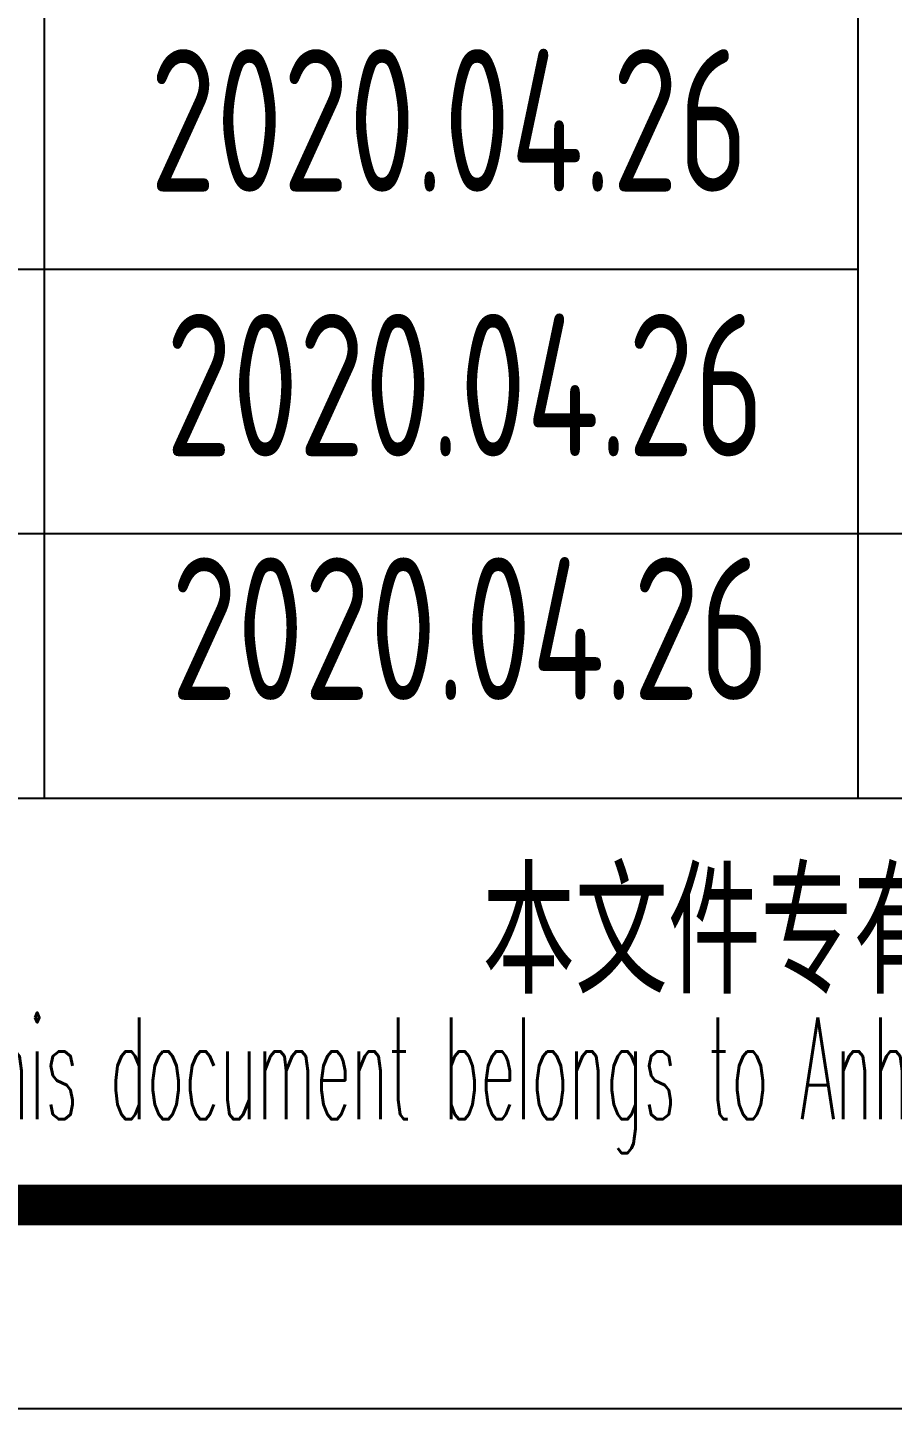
# Model space of a CAD drawing. Extents: x 5279878 to 5976284, y -275259 to -27697.
# Drawn here: x 5467039 to 5469165, y -157732 to -154339 of the extents above; entities that cross this region are included whole.
import ezdxf
from ezdxf.enums import TextEntityAlignment as Align

# ---------------------------------------------------------------- set-up
doc = ezdxf.new("R2010")
doc.units = 0
doc.header["$LTSCALE"] = 1000
doc.header["$MEASUREMENT"] = 0
doc.linetypes.add('2', pattern=[18.5, 12, -3, 0.5, -3])
doc.layers.get('0').update_dxf_attribs({"linetype": 'CONTINUOUS'})
doc.layers.add('PUB_TITLE', color=4, linetype='CONTINUOUS')
doc.styles.add('ECEC_TQ', font='txt_l.shx', dxfattribs={"bigfont": 'hztxt_l.shx'})
doc.styles.add('sceie', font='sceie.shx', dxfattribs={"width": 0.7, "bigfont": 'sceic.shx'})

# ---------------------------------------------------------------- blocks, each defined once
blk = doc.blocks.new('qm')
at = {"style": 'sceie', "width": 0.8}
for p in [(-941169.6, -984626.3), (-941208.7, -985276.9), (-941182.6, -985940.5), (-941143.6, -986591.1), (-941130.5, -987189.7)]:
    blk.add_attdef('2020.04.26', text='', height=350, dxfattribs=at).set_placement(p, align=Align.MIDDLE)

msp = doc.modelspace()

# ---------------------------------------------------------------- linework, layer by layer
for p, q in [((5467081, -156232), (5467081, -152982)), ((5467081, -156232), (5467081, -152982)), ((5469081, -156232), (5469081, -152982)), ((5469081, -156232), (5469081, -152982)), ((5463581, -154932), (5469081, -154932)), ((5463581, -155582), (5469081, -155582)), ((5469081, -155582), (5481581, -155582)), ((5463581, -156232), (5481581, -156232)), ((5463581, -157232), (5481581, -157232))]:
    msp.add_line(p, q)
at = {"layer": 'PUB_TITLE'}
msp.add_lwpolyline([(5461081, -157732), (5482081, -157732), (5482081, -128032), (5461081, -128032)], close=True, dxfattribs=at)
at = {"layer": 'PUB_TITLE', "const_width": 100}
msp.add_lwpolyline([(5463581, -157232), (5481581, -157232), (5481581, -128532), (5463581, -128532)], close=True, dxfattribs=at)

# ---------------------------------------------------------------- block references
at = {"color": 4, "linetype": '2'}
ref = msp.add_blockref('qm', (6409258.3, 831374.5), dxfattribs=at)
ref.add_attrib('2020.04.26', '2020.04.26', dxfattribs={"height": 350, "style": 'sceie', "width": 0.8}).set_placement((5468127.7, -155815.2), align=Align.MIDDLE)
ref.add_attrib('2020.04.26', '2020.04.26', dxfattribs={"height": 350, "style": 'sceie', "width": 0.8}).set_placement((5468114.7, -155216.6), align=Align.MIDDLE)
ref.add_attrib('2020.04.26', '2020.04.26', dxfattribs={"height": 350, "style": 'sceie', "width": 0.8}).set_placement((5468075.7, -154566), align=Align.MIDDLE)

# ---------------------------------------------------------------- texts
for s, height, style, width, p in [('本文件专有权属安徽华东化工医药工程有限责任公司所有,未经许可不得复制或转让给第三方', 300, 'sceie', 0.8, (5472752.1, -156581)), ('The proprietary right of this document belongs to Anhui Huadong Chemical And Medical Engineering  Co.,Ltd.  and any replication or transfer to the 3rd. side is forbidden without its permission. ', 250, 'ECEC_TQ', 0.45, (5472581, -156932))]:
    msp.add_text(s, height=height, dxfattribs=dict(style=style, width=width)).set_placement(p, align=Align.MIDDLE)

doc.saveas('drawing.dxf')
